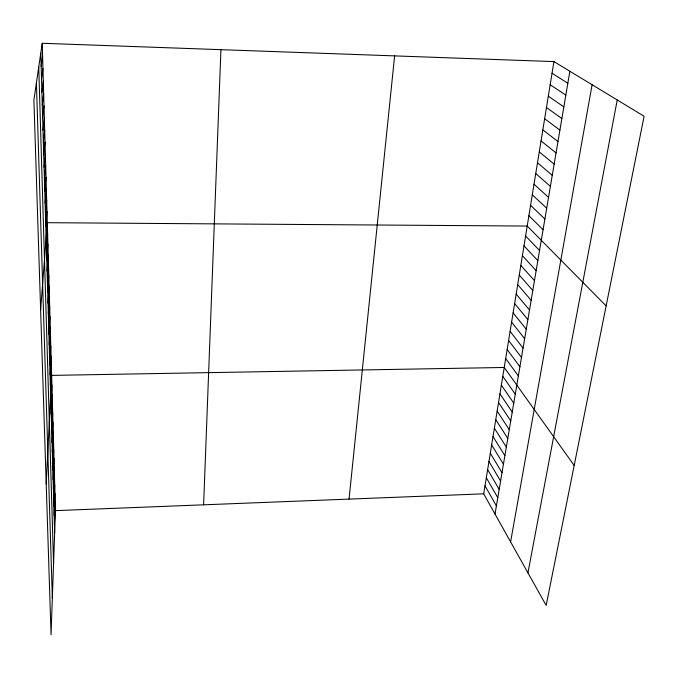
<?xml version="1.0" encoding="UTF-8"?>
<svg xmlns="http://www.w3.org/2000/svg" width="678" height="678" viewBox="0 0 678 678"><rect width="100%" height="100%" fill="white"/><g stroke="black" fill="none" stroke-linecap="round" stroke-linejoin="round"><path stroke-width="1.02" d="M54.41 524.196L55.215 502.101M42.231 43.273L55.452 510.636L51.045 634.727L33.9 99.98L42.231 43.273L553.934 61.596L644.1 116.26L546.163 605.42L483.702 493.821L553.934 61.596M53.901 506.576L54.723 484.838M54.155 515.416L54.969 493.508M203.612 504.822L220.926 49.672M53.384 488.677L54.232 467.312M53.647 497.66L54.477 476.109M52.859 470.49L53.723 449.497M53.121 479.617L53.977 458.438M52.587 461.286L53.469 440.488M52.053 442.649L52.952 422.258M52.325 452.006L53.215 431.411M51.503 423.708L52.426 403.741M51.782 433.217L52.689 413.038M51.223 414.114L52.164 394.367M50.943 404.444L51.901 384.918M50.375 384.867L51.359 365.789M46.206 483.914L51.63 375.392L504.237 367.468L574.181 465.472M50.096 374.951L51.079 356.111M49.799 364.959L50.808 346.356M49.511 354.874L50.528 336.517M49.214 344.704L50.248 326.593M48.918 334.449L49.96 316.592M48.621 324.109L49.68 306.507M48.316 313.677L49.392 296.337M48.011 303.151L49.104 286.082M47.706 292.532L48.808 275.734M47.401 281.828L48.511 265.31M47.087 271.031L48.214 254.792M46.765 260.132L47.918 244.182M46.451 249.14L47.613 233.486M40.629 309.838L47.307 222.689L527.213 226.062L606.132 305.897M45.799 226.511L46.985 211.477M45.46 214.875L46.672 200.163M45.121 203.129L46.35 188.747M44.773 191.272L46.019 177.221M44.426 179.306L45.689 165.602M44.078 167.229L45.358 153.864M43.731 155.033L45.028 142.033M349.051 499.11L394.621 55.893M43.375 142.719L44.689 130.083M43.011 130.295L44.341 118.023M42.646 117.743L44.002 105.853M42.282 105.073L43.655 93.572M41.909 92.284L43.299 81.174M41.536 79.368L42.951 68.656M41.163 66.325L42.587 56.028M495.016 514.034L569.859 71.249M510.602 541.883L592.097 84.733M527.942 572.859L617.226 99.963M55.452 510.636L483.702 493.821M552.045 73.224L567.833 83.233M550.172 84.758L565.833 95.098M548.316 96.191L563.842 106.87M546.476 107.522L561.867 118.531M544.646 118.76L559.918 130.083M542.841 129.896L557.977 141.541M541.044 140.948L556.062 152.897M539.264 151.897L554.155 164.161M537.501 162.762L552.273 175.314M535.747 173.534L550.4 186.382M534.01 184.213L548.544 197.349M532.289 194.806L546.705 208.222M530.586 205.307L544.883 219.011M528.891 215.731L543.078 229.698M525.594 236.012L539.561 250.504M523.992 245.885L537.849 260.623M522.399 255.674L536.154 270.666M520.823 265.395L534.467 280.624M519.255 275.031L532.798 290.498M517.704 284.599L531.145 300.303M516.161 294.091L529.501 310.024M514.627 303.515L527.874 319.669M513.11 312.855L526.255 329.237M511.602 322.135L524.645 338.729M510.11 331.339L523.06 348.145M508.619 340.475L521.475 357.492M507.152 349.543L519.907 366.764M505.686 358.535L518.356 375.959M502.796 376.332L515.28 394.147M501.364 385.129L513.763 403.139M499.949 393.859L512.254 412.063M498.542 402.529L510.754 420.911M497.144 411.139L509.271 429.699M495.754 419.674L507.797 438.42M494.372 428.157L506.33 447.073M493.008 436.573L504.881 455.658M491.652 444.929L503.44 464.184M490.304 453.226L502.008 472.651M488.965 461.464L500.593 481.049M487.635 469.634L499.186 489.38M486.312 477.753L497.779 497.66M485.007 485.812L496.398 505.873M36.409 82.877L52.342 598.225M40.782 53.147L54.664 532.9M38.739 67.037L53.57 563.723"/></g></svg>
